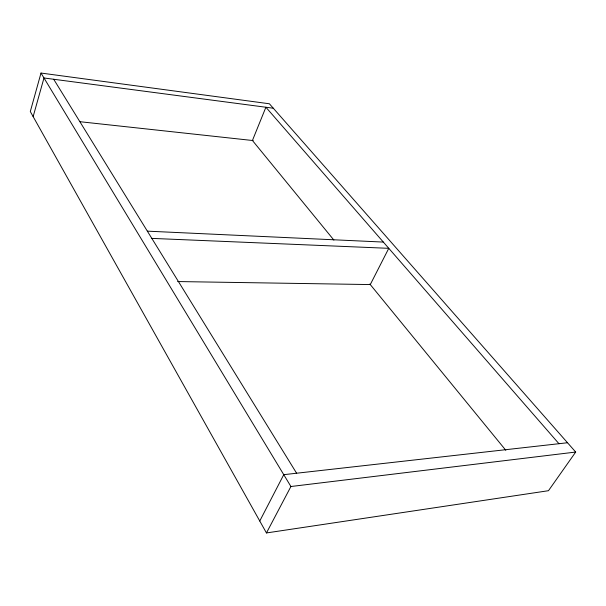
<?xml version="1.0" encoding="UTF-8"?>
<svg xmlns="http://www.w3.org/2000/svg" width="606" height="606" viewBox="0 0 606 606"><rect width="100%" height="100%" fill="white"/><g stroke="black" fill="none" stroke-linecap="round" stroke-linejoin="round"><path stroke-width="0.91" d="M41.003 73.053L30.3 111.534L266.451 532.947L548.468 490.708L575.7 452.053L269.382 103.77L41.003 73.053L290.918 486.512L266.451 532.947M33.141 116.61L43.98 77.977L273.298 108.216M259.762 521.008L283.76 474.672L567.511 442.744M290.918 486.512L575.7 452.053M177.649 281.555L370.274 284.57L388.779 248.331L151.818 238.385M147.356 231.151L383.333 242.074M80.159 121.73L253.179 140.569M558.952 443.706L265.898 107.239L252.429 140.486L333.898 240.097M369.842 284.04L505.828 450.303M53.699 79.257L296.607 473.225"/></g></svg>
